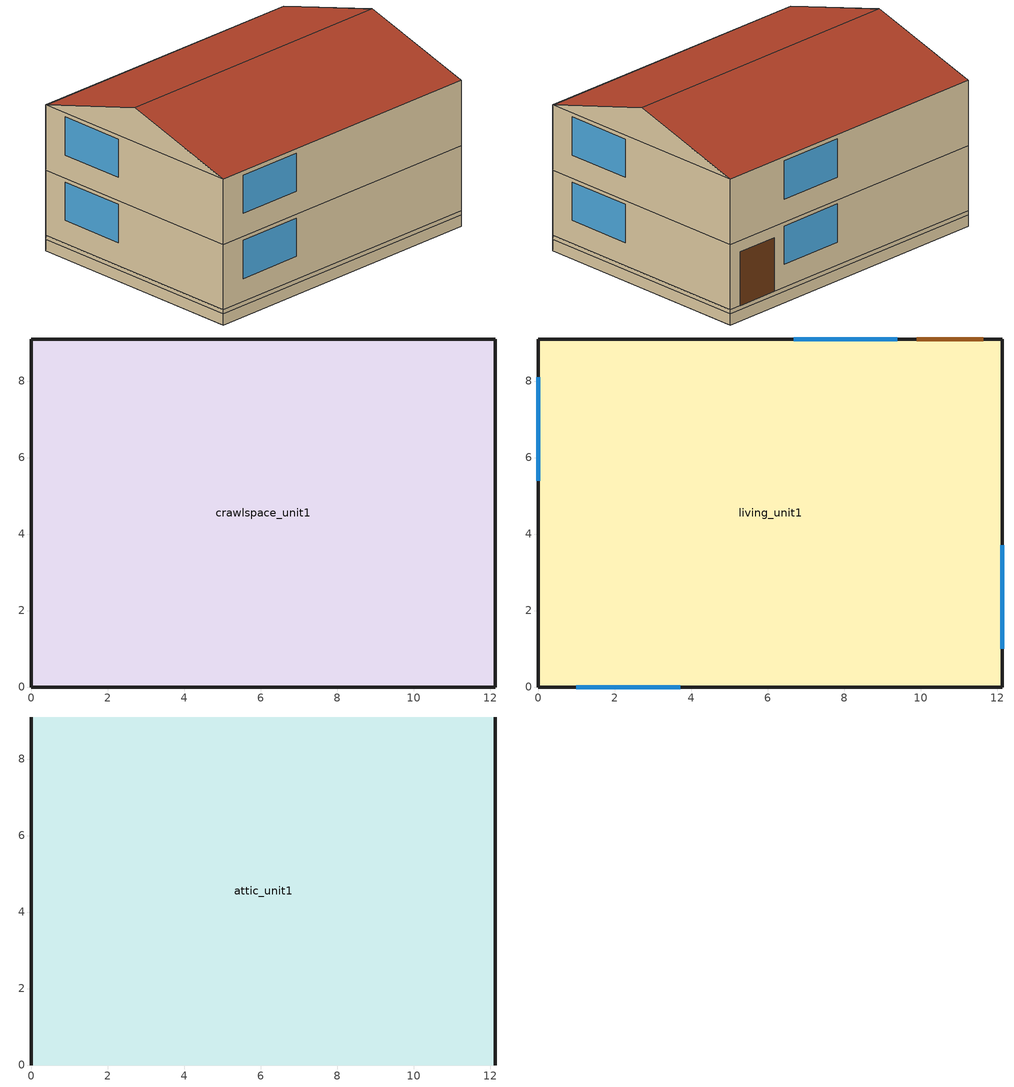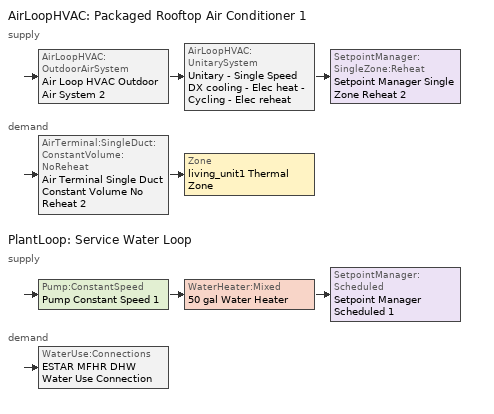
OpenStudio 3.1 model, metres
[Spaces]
crawlspace_unit1
 floor ground (Interior Floor): 12.13,9.1 12.13,0 0,0 0,9.1 z-0.46
 wall outside (crawl wall): 0,0 12.13,0 12.13,9.1 0,9.1 0,0 z0:0.15
 wall ground (crawl wall): 0,0 12.13,0 12.13,9.1 0,9.1 0,0 z-0.46:0
living_unit1
 floor adiabatic (Interior Floor): 12.13,9.1 12.13,0 0,0 0,9.1 z2.74
 floor to crawlspace_unit1 (Exterior Floor): 12.13,9.1 12.13,0 0,0 0,9.1 z0.15
 wall outside (Exterior Wall): 0,0 12.13,0 12.13,9.1 0,9.1 0,0 z0.15:2.74; 0,0 12.13,0 12.13,9.1 0,9.1 0,0 z2.74:5.34
 window (Exterior Window): 12.13,1 12.13,3.71 / 9.39,9.1 6.68,9.1 / 1,0 3.71,0 / 0,8.1 0,5.39 z3.66:5.18; 1,0 3.71,0 / 9.39,9.1 6.68,9.1 / 12.13,1 12.13,3.71 / 0,8.1 0,5.39 z1.07:2.59
 door (Exterior Door): 11.63,9.1 9.89,9.1 z0.15:2.29
attic_unit1
 floor to living_unit1 (attic floor 1): 0,0 0,9.1 12.13,9.1 12.13,0 z5.34
 wall outside (Gable_end): 12.13,4.55,6.7 12.13,0,5.34 12.13,9.1,5.34; 0,4.55,6.7 0,9.1,5.34 0,0,5.34
 roof outside (Exterior Roof): 0,4.55,6.7 0,0,5.34 12.13,0,5.34 12.13,4.55,6.7; 12.13,4.55,6.7 12.13,9.1,5.34 0,9.1,5.34 0,4.55,6.7
shading: 12.15,1 12.15,3.71 12.13,3.71 12.13,1 z2.59; 12.15,1 12.15,3.71 12.13,3.71 12.13,1 z5.18
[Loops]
AirLoopHVAC 'Packaged Rooftop Air Conditioner 1'
 supply: AirLoopHVAC:OutdoorAirSystem 'Air Loop HVAC Outdoor Air System 2' > AirLoopHVAC:UnitarySystem 'Unitary - Single Speed DX cooling - Elec heat - Cycling - Elec reheat' > SetpointManager:SingleZone:Reheat 'Setpoint Manager Single Zone Reheat 2'
 demand: AirTerminal:SingleDuct:ConstantVolume:NoReheat 'Air Terminal Single Duct Constant Volume No Reheat 2' > Zone 'living_unit1 Thermal Zone'
PlantLoop 'Service Water Loop'
 supply: Pump:ConstantSpeed 'Pump Constant Speed 1' > WaterHeater:Mixed '50 gal Water Heater' > SetpointManager:Scheduled 'Setpoint Manager Scheduled 1'
 demand: WaterUse:Connections 'ESTAR MFHR DHW Water Use Connection'
[Site]
Washington Dc Dulles IntL Ar: Latitude {deg}=38.98; Longitude {deg}=-77.47; Time Zone {hr}=-5; Elevation {m}=82; Terrain=Suburbs
[Building]
SF+CZ4AWH+USA_MD_Baltimore-Washington.Intl.AP.724060+elecres+crawlspace+IECC_2018: North Axis {deg}=0
[SizingPeriod:DesignDay] Barometric Pressure {Pa}=100786; Sky Clearness=0; Rain Indicator=0; Snow Indicator=0; Day of Month=21; Daylight Saving Time Indicator=0; Humidity Indicating Type=Wetbulb; Dry-Bulb Temperature Range Modifier Type=DefaultMultipliers
Name | Maximum Dry-Bulb Temperature {C} | Daily Dry-Bulb Temperature Range {deltaC} | Humidity Indicating Conditions at Maximum Dry-Bulb | Wind Speed {m/s} | Wind Direction {deg} | Month | Day Type | Solar Model Indicator | ASHRAE Taub | ASHRAE Taud
Baltimore Blt Washngtn IntL Ann Htg 99.6% Condns DB | -10.6 | 0 | -10.6 | 3.9 | 290 | 1 | WinterDesignDay | ASHRAEClearSky
Baltimore Blt Washngtn IntL Ann Clg .4% Condns DB=>MWB | 34.4 | 10.4 | 23.9 | 4.6 | 280 | 7 | SummerDesignDay | ASHRAETau | 0.552 | 1.769
[ClimateZones]
Climate Zone Institution Name 1=ASHRAE; Climate Zone Document Name 1=ANSI/ASHRAE Standard 169; Climate Zone Document Year 1=2006; Climate Zone Institution Name 2=CEC; Climate Zone Document Name 2=California Climate Zone Descriptions; Climate Zone Document Year 2=1995
[Construction]
Interior Floor: Lumber_2x4, Plywood_3/4in, hardwood flooring
InteriorFurnishings: Std Wood 6inch
Exterior Roof: Asphalt_shingle, OSB_1/2in, Lumber_2x4, Spray_Foam, insulation board polyurethane
Gable_end: cement_stucco, Bldg_paper_felt, OSB_5/8in, Lumber_2x4, Drywall_1/2in
Exterior Wall: syn_stucco, sheathing_consol_layer, OSB_7/16in, wall_consol_layer, Spray_Foam, insulation board polyurethane, Drywall_1/2in
Exterior Floor: floor_consol_layer, Plywood_3/4in, Carpet_n_pad
crawl wall: Concrete_4in, Spray_Foam
Exterior Window: Glass
Exterior Door: door_const
attic floor 1: Drywall_1/2in, ceil_consol_layer, Spray_Foam, Blown_R30_top
[Material]
Name | Roughness | Thickness {m} | Conductivity {W/m-K} | Density {kg/m3} | Specific Heat {J/kg-K} | Thermal Absorptance | Solar Absorptance | Visible Absorptance
Plywood_3/4in | Rough | 0.01905 | 0.115458 | 544.68 | 674.54 | 0.9 | 0.7 | 0.7
Carpet_n_pad | MediumSmooth | 0.0254001 | 0.0601314 | 32.0369 | 836.8 | 0.9 | 0.7 | 0.7
ceil_consol_layer | Rough | 0.400206 | 0.0617176 | 41.9286 | 776.251
Drywall_1/2in | MediumSmooth | 0.0127 | 0.16009 | 800.923 | 1087.84
Std Wood 6inch | MediumSmooth | 0.15 | 0.12 | 540 | 1210 | 0.9 | 0.7 | 0.7
Asphalt_shingle | MediumRough | 0.00633985 | 0.08186 | 1121.29 | 1255.2 |  | 0.75
OSB_1/2in | MediumSmooth | 0.0127 | 0.1163 | 544.627 | 1213.36 | 0.9 | 0.7 | 0.7
cement_stucco | MediumSmooth | 0.01905 | 0.721 | 1865.58 | 878.64
OSB_5/8in | MediumSmooth | 0.015875 | 0.1163 | 544.627 | 1213.36
syn_stucco | MediumSmooth | 0.003048 | 0.0865 | 400 | 878.64
sheathing_consol_layer | Rough | 0.0127 | 0.0940184 | 685.008 | 1172.332
OSB_7/16in | MediumSmooth | 0.0111125 | 0.1163 | 544.627 | 1213.36
wall_consol_layer | Rough | 0.1397 | 0.057165 | 120.801 | 1036.26
floor_consol_layer | Rough | 0.1397 | 0.0491039 | 55.074 | 916.9311
Concrete_4in | Rough | 0.101498 | 1.312098 | 2242.8 | 465.2
Blown_R30_top | MediumRough | 0.117348 | 0.04119 | 9.61107 | 836.8 | 0.9 | 0.7 | 0.7
Lumber_2x4; hardwood flooring | Rough | 0.0890016 | 0.115458 | 512.64 | 767.58 | 0.9 | 0.7 | 0.7
door_const | Smooth | 0.0396277 | 0.0720096 | 512.64 | 767.58
Spray_Foam | MediumRough | 0.0889 | 0.03876 | 9.61107 | 836.8 | 0.9 | 0.7 | 0.7
insulation board polyurethane | MediumRough | 0.0254 | 0.03 | 43 | 1210 | 0.9 | 0.6 | 0.6
[Material:NoMass]
Bldg_paper_felt: Roughness=Smooth; Thermal Resistance {m2-K/W}=0.0105666
[WindowMaterial:SimpleGlazingSystem]
Glass: U-Factor {W/m2-K}=1.817152; Solar Heat Gain Coefficient=0.3344; Visible Transmittance=0.88
[ThermalZone] Multiplier=1; Use Ideal Air Loads=No
Name | Zone Inside Convection Algorithm | Zone Outside Convection Algorithm | Thermostat
living_unit1 Thermal Zone | Simple | SimpleCombined | thermostat_living Dual SP Control
attic_unit1 Thermal Zone; crawlspace_unit1 Thermal Zone
[Sizing:Zone] Zone Cooling Design Supply Air Temperature Input Method=SupplyAirTemperature; Zone Cooling Design Supply Air Temperature Difference {deltaC}=11.11; Zone Heating Design Supply Air Temperature Input Method=SupplyAirTemperature; Zone Heating Design Supply Air Temperature Difference {deltaC}=11.11; Zone Cooling Design Supply Air Humidity Ratio {kg-H2O/kg-air}=0.0085; Zone Heating Design Supply Air Humidity Ratio {kg-H2O/kg-air}=0.008; Cooling Design Air Flow Method=DesignDay; Heating Design Air Flow Method=DesignDay; Account for Dedicated Outdoor Air System=No; Dedicated Outdoor Air System Control Strategy=NeutralSupplyAir; Dedicated Outdoor Air Low Setpoint Temperature for Design {C}=autosize; Dedicated Outdoor Air High Setpoint Temperature for Design {C}=autosize
Name | Zone Cooling Design Supply Air Temperature {C} | Zone Heating Design Supply Air Temperature {C} | Cooling Minimum Air Flow per Zone Floor Area {m3/s-m2} | Heating Maximum Air Flow per Zone Floor Area {m3/s-m2} | Heating Maximum Air Flow {m3/s} | Heating Maximum Air Flow Fraction
living_unit1 Thermal Zone | 12 | 50 | 0.000762 | 0.002032 | 0.141576 | 0.3
attic_unit1 Thermal Zone; crawlspace_unit1 Thermal Zone | 14 | 40
[Zone equipment]
living_unit1 Thermal Zone: Air Terminal Single Duct Constant Volume No Reheat 2
[Space]
Name | Thermal Zone | Design Specification Outdoor Air Object | Part of Total Floor Area
living_unit1 | living_unit1 Thermal Zone | SZ_DSOA_living_unit1
attic_unit1 | attic_unit1 Thermal Zone |  | No
crawlspace_unit1 | crawlspace_unit1 Thermal Zone |  | No
[ThermostatSetpoint:DualSetpoint]
thermostat_living Dual SP Control: Heating Setpoint Temperature Schedule=heating_sch; Cooling Setpoint Temperature Schedule=cooling_sch
[InternalMass:Definition]
Internalmass_unit1 Definition: Construction=InteriorFurnishings; Design Level Calculation Method=SurfaceArea; Surface Area {m2}=9.89591
[InternalMass]
Internalmass_unit1: Internal Mass Definition=Internalmass_unit1 Definition; Space or SpaceType=living_unit1; Multiplier=1
[DesignSpecification:OutdoorAir]
SZ_DSOA_living_unit1: Outdoor Air Flow Rate {m3/s}=0.0283168
[SpaceInfiltration:EffectiveLeakageArea] Schedule=always_avail; Stack Coefficient=0.00029; Wind Coefficient=0.000231
Name | Space or SpaceType | Effective Air Leakage Area {cm2}
Living_ShermanGrimsrud_unit1 | living_unit1 | 357.403
AtticVent_unit1 | attic_unit1 | 370
CrawlVent_unit1 | crawlspace_unit1 | 370
[Exterior:Lights:Definition]
Name | Design Level {W}
Exterior-Lights_unit1 Definition | 47.3411
Garage-Lights_unit1 Definition | 7.84187
[Exterior:Lights]
Name | Exterior Lights Definition
Exterior-Lights_unit1 | Exterior-Lights_unit1 Definition
Garage-Lights_unit1 | Garage-Lights_unit1 Definition
[WaterUse:Equipment:Definition] Peak Flow Rate {m3/s}=1.26e-05
Name | Target Temperature Schedule | Sensible Fraction Schedule | Latent Fraction Schedule
Whole Building Water Equipment Definition - 100 units 200 occupants | SHW_Temperature_140F
Whole Building Water Equipment Definition - 100 units 200 occupants 1 | SHW_Temperature_140F 1 | Fraction Sensible - 0.2 | Fraction Sensible - 0.05
[WaterUse:Equipment]
Name | Water Use Equipment Definition | Flow Rate Fraction Schedule
ESTAR MFHR Whole Building Water Use Equipment | Whole Building Water Equipment Definition - 100 units 200 occupants | ESTAR MFHR DHW Fraction Schedule
ESTAR MFHR Whole Building Water Use Equipment 1 | Whole Building Water Equipment Definition - 100 units 200 occupants 1 | ESTAR MFHR DHW Fraction Schedule 1
[AirLoopHVAC]
Packaged Rooftop Air Conditioner 1: Availability Schedule=Always On Discrete; Design Supply Air Flow Rate {m3/s}=AutoSize; Design Return Air Flow Fraction of Supply Air Flow=1
[Sizing:System]
Packaged Rooftop Air Conditioner 1: Type of Load to Size On=Sensible; Design Outdoor Air Flow Rate {m3/s}=Autosize; Central Heating Maximum System Air Flow Ratio=1; Preheat Design Temperature {C}=7; Preheat Design Humidity Ratio {kg-H2O/kg-Air}=0.008; Precool Design Temperature {C}=12.8; Precool Design Humidity Ratio {kg-H2O/kg-Air}=0.008; Central Cooling Design Supply Air Temperature {C}=12.8; Central Heating Design Supply Air Temperature {C}=40; Sizing Option=NonCoincident; 100% Outdoor Air in Cooling=Yes; 100% Outdoor Air in Heating=Yes; Central Cooling Design Supply Air Humidity Ratio {kg-H2O/kg-Air}=0.0085; Central Heating Design Supply Air Humidity Ratio {kg-H2O/kg-Air}=0.008; Cooling Design Air Flow Method=DesignDay; Cooling Design Air Flow Rate {m3/s}=0; Heating Design Air Flow Method=DesignDay; Heating Design Air Flow Rate {m3/s}=0; System Outdoor Air Method=ZoneSum; Zone Maximum Outdoor Air Fraction=1; Cooling Supply Air Flow Rate Per Floor Area {m3/s-m2}=0.00996765; Cooling Fraction of Autosized Cooling Supply Air Flow Rate=1; Cooling Supply Air Flow Rate Per Unit Cooling Capacity {m3/s-W}=3.94755e-05; Heating Supply Air Flow Rate Per Floor Area {m3/s-m2}=0.00996765; Heating Fraction of Autosized Heating Supply Air Flow Rate=1; Heating Fraction of Autosized Cooling Supply Air Flow Rate=1; Heating Supply Air Flow Rate Per Unit Heating Capacity {m3/s-W}=3.15882e-05; Cooling Design Capacity Method=CoolingDesignCapacity; Cooling Design Capacity {W}=autosize; Cooling Design Capacity Per Floor Area {W/m2}=234.7; Fraction of Autosized Cooling Design Capacity=1; Heating Design Capacity Method=HeatingDesignCapacity; Heating Design Capacity {W}=autosize; Heating Design Capacity Per Floor Area {W/m2}=157; Fraction of Autosized Heating Design Capacity=1; Central Cooling Capacity Control Method=OnOff
[SetpointManager:SingleZone:Reheat]
Setpoint Manager Single Zone Reheat 2: Minimum Supply Air Temperature {C}=-99; Maximum Supply Air Temperature {C}=99; Control Zone=living_unit1 Thermal Zone
[Controller:OutdoorAir]
Controller Outdoor Air 2: Minimum Outdoor Air Flow Rate {m3/s}=0; Maximum Outdoor Air Flow Rate {m3/s}=Autosize; Economizer Control Type=NoEconomizer; Economizer Control Action Type=ModulateFlow; Economizer Maximum Limit Dry-Bulb Temperature {C}=28; Economizer Maximum Limit Enthalpy {J/kg}=64000; Economizer Minimum Limit Dry-Bulb Temperature {C}=-100; Lockout Type=NoLockout; Minimum Limit Type=FixedMinimum; Controller Mechanical Ventilation=Controller Mechanical Ventilation 2; High Humidity Control=No; Heat Recovery Bypass Control Type=BypassWhenWithinEconomizerLimits
[Controller:MechanicalVentilation]
Controller Mechanical Ventilation 2: Availability Schedule=Always On Discrete; System Outdoor Air Method=ZoneSum
[AirLoopHVAC:OutdoorAirSystem]
Air Loop HVAC Outdoor Air System 2: Controller=Controller Outdoor Air 2
[AirTerminal:SingleDuct:ConstantVolume:NoReheat]
Air Terminal Single Duct Constant Volume No Reheat 2: Availability Schedule=Always On Discrete; Maximum Air Flow Rate {m3/s}=AutoSize
[AirLoopHVAC:UnitarySystem]
Unitary - Single Speed DX cooling - Elec heat - Cycling - Elec reheat: Control Type=Load; Controlling Zone or Thermostat Location=living_unit1 Thermal Zone; Dehumidification Control Type=None; Supply Fan=Fan On Off 14; Fan Placement=BlowThrough; Heating Coil=Elec Htg Coil 10; DX Heating Coil Sizing Ratio=1; Cooling Coil=Unitary - Single Speed DX cooling Coil; Use DOAS DX Cooling Coil=No; DOAS DX Cooling Coil Leaving Minimum Air Temperature {C}=2; Latent Load Control=SensibleOnlyLoadControl; Supplemental Heating Coil=Elec Htg Coil 11; Supply Air Flow Rate During Cooling Operation {m3/s}=autosize; Supply Air Flow Rate During Heating Operation {m3/s}=autosize; Supply Air Flow Rate When No Cooling or Heating is Required {m3/s}=autosize; Maximum Supply Air Temperature {C}=80; Maximum Outdoor Dry-Bulb Temperature for Supplemental Heater Operation {C}=21; Maximum Cycling Rate {cycles/hr}=2.5; Heat Pump Time Constant {s}=60; Fraction of On-Cycle Power Use=0.01; Heat Pump Fan Delay Time {s}=60; Ancilliary On-Cycle Electric Power {W}=0; Ancilliary Off-Cycle Electric Power {W}=0; Maximum Temperature for Heat Recovery {C}=80
[Fan:OnOff]
Fan On Off 14: Availability Schedule=Always On Discrete hvac_library; Fan Total Efficiency=0.6; Pressure Rise {Pa}=300; Maximum Flow Rate {m3/s}=autosize; Motor Efficiency=0.8; Motor In Airstream Fraction=1; Fan Power Ratio Function of Speed Ratio Curve=Fan On Off Power Curve 4; Fan Efficiency Ratio Function of Speed Ratio Curve=Fan On Off Efficiency Curve 4
[Coil:Cooling:DX:SingleSpeed]
Unitary - Single Speed DX cooling Coil: Availability Schedule=Always On Discrete hvac_library; Rated Total Cooling Capacity {W}=autosize; Rated Sensible Heat Ratio=autosize; Rated COP {W/W}=3; Rated Air Flow Rate {m3/s}=autosize; Rated Evaporator Fan Power Per Volume Flow Rate {W/(m3/s)}=773.3; Total Cooling Capacity Function of Temperature Curve=Curve Biquadratic 22; Total Cooling Capacity Function of Flow Fraction Curve=Curve Quadratic 27; Energy Input Ratio Function of Temperature Curve=Curve Biquadratic 21; Energy Input Ratio Function of Flow Fraction Curve=Curve Quadratic 20; Part Load Fraction Correlation Curve=Curve Quadratic 3; Minimum Outdoor Dry-Bulb Temperature for Compressor Operation {C}=-25; Condenser Type=AirCooled; Evaporative Condenser Effectiveness=0; Evaporative Condenser Air Flow Rate {m3/s}=Autosize; Evaporative Condenser Pump Rated Power Consumption {W}=Autosize; Crankcase Heater Capacity {W}=0; Maximum Outdoor Dry-Bulb Temperature for Crankcase Heater Operation {C}=0; Basin Heater Capacity {W/K}=0; Basin Heater Setpoint Temperature {C}=10
[Coil:Heating:Electric] Availability Schedule=Always On Discrete hvac_library
Name | Nominal Capacity {W}
Elec Htg Coil 10 | 15000
Elec Htg Coil 11 | 20000
[PlantLoop]
Service Water Loop: Glycol Concentration=0; Maximum Loop Temperature {C}=60; Minimum Loop Temperature {C}=10; Plant Loop Volume {m3}=Autocalculate; Load Distribution Scheme=Optimal
[Sizing:Plant]
Service Water Loop: Loop Type=Heating; Design Loop Exit Temperature {C}=60; Loop Design Temperature Difference {deltaC}=5; Sizing Option=NonCoincident; Zone Timesteps in Averaging Window=1; Coincident Sizing Factor Mode=None
[SetpointManager:Scheduled]
Setpoint Manager Scheduled 1: Control Variable=Temperature; Schedule=SHW_Temperature_140F 1
[Pump:ConstantSpeed]
Pump Constant Speed 1: Rated Flow Rate {m3/s}=autosize; Rated Pump Head {Pa}=29891; Rated Power Consumption {W}=autosize; Motor Efficiency=0.9; Fraction of Motor Inefficiencies to Fluid Stream=0; Pump Control Type=Intermittent; Design Power Sizing Method=PowerPerFlowPerPressure; Design Electric Power per Unit Flow Rate {W/(m3/s)}=348701.1; Design Shaft Power per Unit Flow Rate per Unit Head {W-s/m3-Pa}=1.28205
[WaterHeater:Mixed]
50 gal Water Heater: Tank Volume {m3}=0.1893; Setpoint Temperature Schedule=SHW_Temperature_140F 1; Deadband Temperature Difference {deltaC}=5; Maximum Temperature Limit {C}=82.22222; Heater Control Type=Cycle; Heater Maximum Capacity {W}=4000; Heater Fuel Type=Electricity; Heater Thermal Efficiency=0.99; Off Cycle Parasitic Fuel Consumption Rate {W}=2562; Off Cycle Parasitic Fuel Type=Electricity; Off Cycle Parasitic Heat Fraction to Tank=0.8; On Cycle Parasitic Fuel Consumption Rate {W}=2562; On Cycle Parasitic Fuel Type=Electricity; Ambient Temperature Indicator=Schedule; Ambient Temperature Schedule=Water Heater Ambient Temp Schedule - 70F 1; Off Cycle Loss Coefficient to Ambient Temperature {W/K}=6; On Cycle Loss Coefficient to Ambient Temperature {W/K}=6; Use Side Effectiveness=1; Source Side Effectiveness=1; Use Side Design Flow Rate {m3/s}=autosize; Source Side Design Flow Rate {m3/s}=autosize; Indirect Water Heating Recovery Time {hr}=1.5; Source Side Flow Control Mode=IndirectHeatPrimarySetpoint
[WaterUse:Connections]
ESTAR MFHR DHW Water Use Connection: Water Use Equipment Name 1=ESTAR MFHR Whole Building Water Use Equipment 1
[Lights:Definition]
189.1-2009 - Office - Lobby - CZ4-8 Lights Definition: Design Level Calculation Method=Watts/Area; Watts per Space Floor Area {W/m2}=12.5938
[Lights]
Lights 2: Lights Definition=189.1-2009 - Office - Lobby - CZ4-8 Lights Definition; Space or SpaceType=living_unit1; Schedule=Office Bldg Light; Fraction Replaceable=1
[Schedule:Compact]
heating_sch: Through: 12/31, For: AllDays, Until: 24:00, 22.22
cooling_sch: Through: 12/31, For: AllDays, Until: 24:00, 23.88
always_avail: Through: 12/31, For: AllDays, Until: 24:00, 1
[Schedule:Day]
SHW_Temperature_140F_Default; SHW_Temperature_140F_Summer_Design_Day; SHW_Temperature_140F_Winter_Design_Day; SHW_Temperature_140F_Default 1; SHW_Temperature_140F_Summer_Design_Day 1; SHW_Temperature_140F_Winter_Design_Day 1: 24, 0, 60
ESTAR MFHR DHW Schedule Day; ESTAR MFHR DHW Schedule Day 1: 6, 0, 0.05, 7, 0, 0.3, 8, 0, 0.5, 9, 0, 0.4, 11, 0, 0.3, 12, 0, 0.35, 13, 0, 0.4, 15, 0, 0.35, 17, 0, 0.3, 19, 0, 0.5, 20, 0, 0.4, 21, 0, 0.35, 22, 0, 0.45, 23, 0, 0.3, 24, 0, 0.05
Water Heater Ambient Temp Schedule - 70F_Default 1; Water Heater Ambient Temp Schedule - 70F_Summer_Design_Day 1; Water Heater Ambient Temp Schedule - 70F_Winter_Design_Day 1: 24, 0, 21.11
Fraction Sensible DefaultDay - 0.2: 24, 0, 0.2
Fraction Latent DefaultDay - 0.05; Office Bldg Light Rule 1 Day Schedule: 24, 0, 0.05
Office Bldg Light Default Schedule: 5, 0, 0.05, 7, 0, 0.1, 8, 0, 0.3, 17, 0, 0.9, 18, 0, 0.7, 20, 0, 0.5, 22, 0, 0.3, 23, 0, 0.1, 24, 0, 0.05
Office Bldg Light Summer Design Day: 24, 0, 1
Office Bldg Light Winter Design Day: 24, 0, 0
Office Bldg Light Rule 2 Day Schedule: 6, 0, 0.05, 8, 0, 0.1, 14, 0, 0.5, 17, 0, 0.15, 24, 0, 0.05
[Schedule:Constant] Value=1
Always On Discrete; Always On Discrete hvac_library
[Curve:Quadratic]
Name | Coefficient1 Constant | Coefficient2 x | Coefficient3 x**2 | Minimum Value of x | Maximum Value of x
Curve Quadratic 27 | 0.8 | 0.2 | 0 | 0.5 | 1.5
Curve Quadratic 20 | 1.156 | -0.1816 | 0.0256 | 0.5 | 1.5
Curve Quadratic 3 | 0.75 | 0.25 | 0 | 0 | 1
[Curve:Biquadratic] Minimum Value of x=17; Maximum Value of x=22; Minimum Value of y=13; Maximum Value of y=46
Name | Coefficient1 Constant | Coefficient2 x | Coefficient3 x**2 | Coefficient4 y | Coefficient5 y**2 | Coefficient6 x*y
Curve Biquadratic 22 | 0.766956 | 0.0107756 | -4.14703e-05 | 0.00134961 | -0.000261144 | 0.000457488
Curve Biquadratic 21 | 0.297145 | 0.0430933 | -0.000748766 | 0.00597727 | 0.000482112 | -0.000956448
[Curve:Cubic]
Fan On Off Efficiency Curve 4: Coefficient1 Constant=1; Coefficient2 x=0; Coefficient3 x**2=0; Coefficient4 x**3=0; Minimum Value of x=0; Maximum Value of x=1
[Schedule:Ruleset]
Name | Default Day Schedule | Summer Design Day Schedule | Winter Design Day Schedule
SHW_Temperature_140F | SHW_Temperature_140F_Default | SHW_Temperature_140F_Summer_Design_Day | SHW_Temperature_140F_Winter_Design_Day
ESTAR MFHR DHW Fraction Schedule | ESTAR MFHR DHW Schedule Day
SHW_Temperature_140F 1 | SHW_Temperature_140F_Default 1 | SHW_Temperature_140F_Summer_Design_Day 1 | SHW_Temperature_140F_Winter_Design_Day 1
Water Heater Ambient Temp Schedule - 70F 1 | Water Heater Ambient Temp Schedule - 70F_Default 1 | Water Heater Ambient Temp Schedule - 70F_Summer_Design_Day 1 | Water Heater Ambient Temp Schedule - 70F_Winter_Design_Day 1
ESTAR MFHR DHW Fraction Schedule 1 | ESTAR MFHR DHW Schedule Day 1
Fraction Sensible - 0.2 | Fraction Sensible DefaultDay - 0.2
Fraction Sensible - 0.05 | Fraction Latent DefaultDay - 0.05
Office Bldg Light | Office Bldg Light Default Schedule | Office Bldg Light Summer Design Day | Office Bldg Light Winter Design Day
[Curve:Exponent]
Fan On Off Power Curve 4: Coefficient1 Constant=1; Coefficient2 Constant=0; Coefficient3 Constant=0; Minimum Value of x=0; Maximum Value of x=1
[Schedule:Rule] Schedule Ruleset=Office Bldg Light; Apply Monday=No; Apply Tuesday=No; Apply Wednesday=No; Apply Thursday=No; Apply Friday=No; Date Specification Type=DateRange; Start Month=1; Start Day=1; End Month=12; End Day=31
Name | Rule Order | Day Schedule | Apply Sunday | Apply Saturday
Office Bldg Light Rule 1 | 0 | Office Bldg Light Rule 1 Day Schedule | Yes | No
Office Bldg Light Rule 2 | 1 | Office Bldg Light Rule 2 Day Schedule | No | Yes
